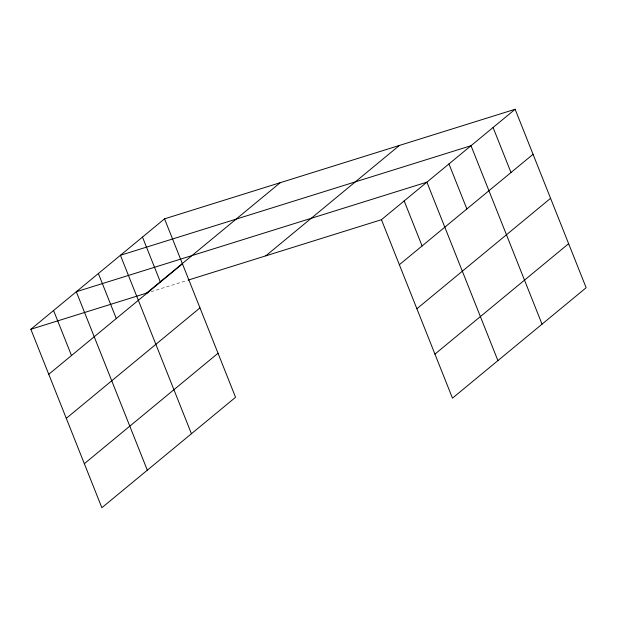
<?xml version="1.0" encoding="UTF-8"?>
<svg xmlns="http://www.w3.org/2000/svg" width="617" height="617" viewBox="0 0 617 617"><rect width="100%" height="100%" fill="white"/><g stroke="black" fill="none" stroke-linecap="round" stroke-linejoin="round"><path stroke-width="0.46" stroke-dasharray="3.08 2.31" d="M151.065 291.71L186.28 280.704"/><path stroke-width="0.93" d="M164.538 218.85L235.555 397.294L101.867 507.729L30.85 329.277L164.538 218.85L515.133 109.271L586.15 287.723L452.462 398.15L381.445 219.706L515.133 109.271M146.545 293.121L280.241 182.686M48.766 374.303L182.462 263.875M66.289 418.334L199.977 307.898M265.75 255.862L399.438 145.435M84.344 463.699L218.032 353.263M399.361 264.724L533.057 154.296M416.884 308.755L550.572 198.327M434.939 354.119L568.627 243.692M30.85 329.277L148.35 292.558M188.085 280.133L381.445 219.706M493.076 127.495L510.992 172.521M542.034 324.164L471.018 145.712L120.423 255.291L191.44 433.736M448.96 163.937L466.876 208.962M497.911 360.606L426.902 182.154L76.307 291.733L147.316 470.177M404.174 200.934L422.09 245.952M142.481 237.067L160.397 282.092M98.365 273.508L116.281 318.534M53.579 310.505L71.495 355.531"/></g></svg>
